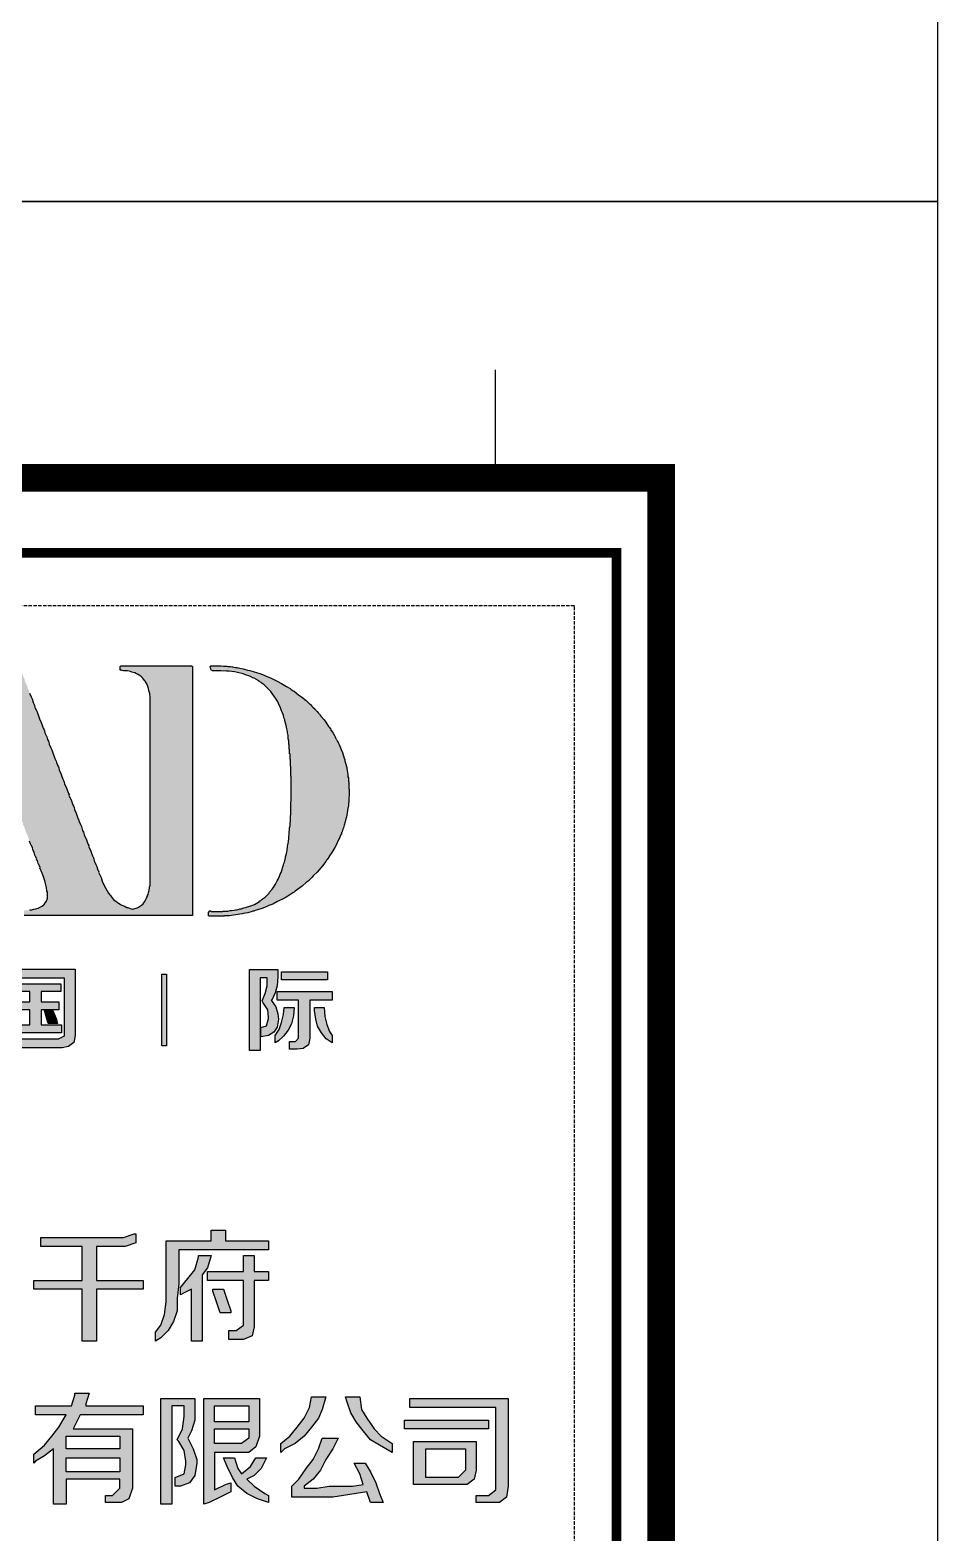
# Model space of a CAD drawing. Extents: x 815029915 to 815825525, y 579155098 to 579748855.
# Drawn here: x 815660553 to 815663833, y 579302204 to 579307638 of the extents above; entities that cross this region are included whole.
import ezdxf

# ---------------------------------------------------------------- set-up
doc = ezdxf.new("R2010")
doc.units = 0
doc.header["$LTSCALE"] = 100
doc.header["$MEASUREMENT"] = 0
doc.linetypes.add('DASH', pattern=[0.35, 0.25, -0.1])
doc.layers.add('TK', color=7, linetype='Continuous')
doc.layers.add('zm', color=1, linetype='Continuous')

# ---------------------------------------------------------------- blocks, each defined once
blk = doc.blocks.new('cciad-logohatch')
h = blk.add_hatch(color=1)
h.dxf.hatch_style = 1
h.paths.add_polyline_path([(19.481, 29.976), (19.478, 30.002), (19.496, 30.074), (19.505, 30.11), (19.523, 30.182), (19.527, 30.194), (19.529, 30.2), (19.533, 30.212), (19.589, 30.436), (19.617, 30.548), (19.673, 30.772), (19.677, 30.784), (19.679, 30.79), (19.683, 30.802), (19.743, 31.042), (19.773, 31.162), (19.833, 31.402), (19.837, 31.414), (19.839, 31.42), (19.843, 31.432), (19.899, 31.656), (19.927, 31.768), (19.983, 31.992), (19.987, 32.004), (19.989, 32.01), (19.993, 32.022), (20.049, 32.246), (20.077, 32.358), (20.133, 32.582), (20.137, 32.594), (20.143, 32.612), (20.199, 32.836), (20.227, 32.948), (20.283, 33.173), (20.287, 33.185), (20.289, 33.191), (20.293, 33.203), (20.349, 33.427), (20.377, 33.539), (20.433, 33.763), (20.437, 33.775), (20.439, 33.781), (20.443, 33.793), (20.459, 33.857), (20.467, 33.889), (20.483, 33.953), (20.486, 33.974), (20.498, 33.993), (20.842, 33.993), (21.014, 33.993), (21.358, 33.993), (21.373, 33.964), (21.383, 33.933), (21.413, 33.862), (21.427, 33.825), (21.453, 33.753), (21.478, 33.704), (21.487, 33.677), (21.498, 33.623), (21.534, 33.553), (21.549, 33.517), (21.573, 33.443), (21.598, 33.393), (21.607, 33.367), (21.618, 33.313), (21.666, 33.211), (21.688, 33.159), (21.723, 33.052), (21.748, 33.003), (21.757, 32.976), (21.768, 32.922), (21.804, 32.853), (21.82, 32.817), (21.843, 32.742), (21.868, 32.693), (21.877, 32.666), (21.888, 32.612), (21.936, 32.511), (21.958, 32.459), (21.993, 32.352), (22.018, 32.303), (22.027, 32.276), (22.038, 32.222), (22.074, 32.153), (22.09, 32.117), (22.113, 32.042), (22.138, 31.993), (22.147, 31.966), (22.158, 31.912), (22.207, 31.811), (22.228, 31.759), (22.263, 31.652), (22.288, 31.603), (22.297, 31.576), (22.308, 31.522), (22.344, 31.453), (22.36, 31.416), (22.383, 31.342), (22.408, 31.293), (22.417, 31.266), (22.428, 31.212), (22.477, 31.111), (22.498, 31.058), (22.533, 30.952), (22.558, 30.903), (22.568, 30.876), (22.578, 30.822), (22.627, 30.721), (22.648, 30.668), (22.683, 30.562), (22.702, 30.54), (22.698, 30.512), (22.747, 30.411), (22.768, 30.358), (22.803, 30.252), (22.828, 30.203), (22.838, 30.176), (22.848, 30.122), (22.897, 30.021), (22.918, 29.968), (22.953, 29.862), (22.972, 29.84), (22.968, 29.812), (23.017, 29.71), (23.038, 29.658), (23.073, 29.552), (23.098, 29.503), (23.108, 29.476), (23.118, 29.422), (23.167, 29.32), (23.188, 29.268), (23.223, 29.162), (23.242, 29.14), (23.238, 29.112), (23.287, 29.01), (23.308, 28.958), (23.343, 28.852), (23.368, 28.802), (23.378, 28.775), (23.388, 28.721), (23.437, 28.62), (23.458, 28.568), (23.493, 28.461), (23.512, 28.44), (23.509, 28.411), (23.557, 28.315), (23.577, 28.265), (23.609, 28.161), (23.675, 28.029), (23.709, 27.963), (23.779, 27.831), (23.82, 27.791), (23.839, 27.767), (23.869, 27.716), (23.922, 27.657), (23.953, 27.631), (24.019, 27.586), (24.054, 27.562), (24.072, 27.55), (24.109, 27.526), (24.149, 27.506), (24.169, 27.496), (24.209, 27.476), (24.225, 27.474), (24.239, 27.466), (24.283, 27.445), (24.306, 27.436), (24.354, 27.421), (24.398, 27.402), (24.425, 27.397), (24.474, 27.401), (24.562, 27.43), (24.606, 27.45), (24.684, 27.501), (24.729, 27.544), (24.75, 27.569), (24.784, 27.621), (24.804, 27.661), (24.814, 27.681), (24.834, 27.721), (24.846, 27.753), (24.852, 27.769), (24.864, 27.801), (24.876, 27.849), (24.882, 27.873), (24.894, 27.921), (24.9, 27.974), (24.905, 28), (24.919, 28.051), (24.919, 30.124), (24.919, 31.16), (24.919, 33.233), (24.915, 33.265), (24.909, 33.303), (24.891, 33.358), (24.884, 33.386), (24.874, 33.443), (24.846, 33.525), (24.829, 33.565), (24.789, 33.643), (24.765, 33.661), (24.749, 33.688), (24.704, 33.742), (24.677, 33.767), (24.619, 33.808), (24.571, 33.832), (24.547, 33.844), (24.499, 33.868), (24.419, 33.89), (24.379, 33.901), (24.299, 33.923), (24.255, 33.923), (24.233, 33.923), (24.189, 33.923), (24.153, 33.933), (24.135, 33.937), (24.099, 33.943), (24.099, 33.981), (24.099, 34), (24.099, 34.038), (24.109, 34.048), (24.114, 34.053), (24.124, 34.063), (24.896, 34.063), (25.282, 34.063), (26.054, 34.063), (26.064, 34.053), (26.069, 34.048), (26.079, 34.038), (26.079, 31.315), (26.079, 29.954), (26.079, 27.221), (24.229, 27.221), (23.308, 27.221), (21.468, 27.221), (21.468, 27.273), (21.468, 27.299), (21.468, 27.351), (21.476, 27.347), (21.487, 27.352), (21.488, 27.361), (21.528, 27.361), (21.548, 27.361), (21.588, 27.361), (21.621, 27.383), (21.658, 27.371), (21.708, 27.39), (21.735, 27.398), (21.788, 27.406), (21.86, 27.426), (21.895, 27.441), (21.958, 27.481), (22.001, 27.506), (22.021, 27.525), (22.048, 27.566), (22.083, 27.612), (22.096, 27.64), (22.108, 27.696), (22.108, 27.762), (22.108, 27.795), (22.108, 27.861), (22.091, 27.889), (22.093, 27.921), (22.085, 27.961), (22.081, 27.981), (22.073, 28.021), (22.045, 28.138), (22.029, 28.196), (21.993, 28.311), (21.963, 28.383), (21.949, 28.419), (21.923, 28.491), (21.904, 28.513), (21.908, 28.541), (21.872, 28.611), (21.857, 28.647), (21.833, 28.721), (21.814, 28.743), (21.818, 28.771), (21.782, 28.841), (21.767, 28.877), (21.743, 28.952), (21.718, 29.001), (21.709, 29.028), (21.698, 29.082), (21.662, 29.151), (21.647, 29.187), (21.623, 29.262), (21.598, 29.311), (21.589, 29.338), (21.578, 29.392), (21.53, 29.493), (21.509, 29.545), (21.473, 29.652), (21.448, 29.701), (21.439, 29.728), (21.428, 29.782), (21.365, 29.921), (21.337, 29.992), (21.288, 30.137), (21.274, 30.184), (21.259, 30.208), (21.223, 30.242), (21.168, 30.286), (21.135, 30.305), (21.068, 30.327), (21.033, 30.343), (21.015, 30.349), (20.978, 30.357), (20.842, 30.384), (20.774, 30.397), (20.638, 30.422), (20.594, 30.422), (20.572, 30.422), (20.528, 30.422), (20.464, 30.432), (20.432, 30.432), (20.368, 30.432), (20.108, 30.442), (19.978, 30.442), (19.718, 30.442), (19.717, 30.433), (19.705, 30.427), (19.698, 30.432), (19.688, 30.408), (19.683, 30.396), (19.673, 30.372), (19.653, 30.312), (19.643, 30.282), (19.623, 30.222), (19.617, 30.21), (19.613, 30.202), (19.597, 30.154), (19.589, 30.13), (19.573, 30.082), (19.554, 30.039), (19.546, 30.017), (19.53, 29.963), (19.511, 29.957)])
h.paths.add_polyline_path([(20.006, 30.642), (19.93, 30.642), (19.778, 30.642), (19.775, 30.674), (19.793, 30.702), (19.813, 30.762), (19.823, 30.792), (19.843, 30.852), (19.847, 30.86), (19.853, 30.872), (19.869, 30.92), (19.877, 30.944), (19.893, 30.992), (19.897, 31), (19.903, 31.012), (19.923, 31.072), (19.933, 31.102), (19.953, 31.162), (19.959, 31.174), (19.963, 31.182), (19.983, 31.242), (19.993, 31.272), (20.013, 31.332), (20.017, 31.34), (20.023, 31.352), (20.039, 31.4), (20.047, 31.424), (20.063, 31.472), (20.067, 31.48), (20.073, 31.492), (20.093, 31.552), (20.103, 31.582), (20.123, 31.642), (20.129, 31.654), (20.133, 31.662), (20.149, 31.71), (20.157, 31.734), (20.173, 31.782), (20.179, 31.794), (20.183, 31.802), (20.203, 31.862), (20.213, 31.892), (20.233, 31.952), (20.237, 31.96), (20.243, 31.972), (20.259, 32.02), (20.267, 32.044), (20.283, 32.092), (20.287, 32.1), (20.293, 32.112), (20.313, 32.172), (20.323, 32.202), (20.343, 32.262), (20.349, 32.274), (20.353, 32.282), (20.367, 32.333), (20.376, 32.359), (20.398, 32.407), (20.422, 32.407), (20.423, 32.382), (20.448, 32.333), (20.457, 32.306), (20.468, 32.252), (20.516, 32.151), (20.537, 32.099), (20.573, 31.992), (20.592, 31.971), (20.588, 31.942), (20.636, 31.841), (20.657, 31.789), (20.693, 31.682), (20.718, 31.633), (20.727, 31.606), (20.738, 31.552), (20.786, 31.451), (20.807, 31.398), (20.843, 31.292), (20.868, 31.243), (20.877, 31.216), (20.888, 31.162), (20.936, 31.061), (20.957, 31.008), (20.993, 30.902), (21.033, 30.808), (21.051, 30.76), (21.083, 30.662), (21.001, 30.662), (20.96, 30.662), (20.878, 30.662), (20.878, 30.658), (20.878, 30.656), (20.878, 30.652), (20.59, 30.652), (20.446, 30.652), (20.158, 30.652), (20.158, 30.648), (20.158, 30.646), (20.158, 30.642)], flags=16)
h = blk.add_hatch(color=1)
h.dxf.hatch_style = 1
h.paths.add_polyline_path([(30.325, 30.106), (30.332, 30.149), (30.35, 30.232), (30.35, 30.272), (30.35, 30.292), (30.36, 30.332), (30.36, 30.408), (30.36, 30.446), (30.37, 30.522), (30.37, 30.586), (30.37, 30.618), (30.37, 30.682), (30.36, 30.682), (30.36, 30.762), (30.36, 30.802), (30.36, 30.882), (30.35, 30.882), (30.35, 30.926), (30.35, 30.948), (30.35, 30.992), (30.336, 31.021), (30.333, 31.04), (30.335, 31.072), (30.323, 31.144), (30.317, 31.18), (30.305, 31.252), (30.302, 31.277), (30.295, 31.302), (30.279, 31.366), (30.271, 31.398), (30.255, 31.462), (30.243, 31.497), (30.235, 31.532), (30.215, 31.592), (30.205, 31.622), (30.185, 31.682), (30.149, 31.77), (30.131, 31.814), (30.095, 31.902), (30.067, 31.958), (30.053, 31.986), (30.025, 32.042), (30.015, 32.052), (29.995, 32.092), (29.985, 32.112), (29.965, 32.152), (29.927, 32.219), (29.906, 32.251), (29.86, 32.312), (29.864, 32.333), (29.845, 32.342), (29.829, 32.375), (29.805, 32.402), (29.73, 32.52), (29.687, 32.577), (29.595, 32.682), (29.567, 32.718), (29.553, 32.736), (29.525, 32.772), (29.489, 32.808), (29.471, 32.826), (29.435, 32.862), (29.425, 32.882), (29.375, 32.932), (29.35, 32.957), (29.3, 33.007), (29.28, 33.017), (29.244, 33.053), (29.226, 33.071), (29.19, 33.107), (29.06, 33.21), (28.995, 33.261), (28.865, 33.363), (28.833, 33.373), (28.81, 33.398), (28.777, 33.414), (28.75, 33.438), (28.658, 33.494), (28.612, 33.522), (28.52, 33.578), (28.4, 33.638), (28.34, 33.668), (28.22, 33.728), (28.1, 33.776), (28.04, 33.8), (27.92, 33.848), (27.859, 33.868), (27.829, 33.878), (27.769, 33.898), (27.65, 33.93), (27.59, 33.946), (27.469, 33.978), (27.409, 33.99), (27.379, 33.996), (27.319, 34.008), (27.29, 34.014), (27.259, 34.018), (27.203, 34.026), (27.175, 34.03), (27.119, 34.038), (27.105, 34.04), (27.084, 34.043), (27.058, 34.043), (27.045, 34.043), (27.019, 34.053), (26.959, 34.053), (26.929, 34.053), (26.869, 34.063), (26.753, 34.063), (26.695, 34.063), (26.579, 34.063), (26.565, 34.039), (26.574, 34.013), (26.581, 33.971), (26.599, 33.933), (26.607, 33.937), (26.618, 33.932), (26.619, 33.923), (26.775, 33.923), (26.853, 33.923), (27.009, 33.913), (27.035, 33.913), (27.048, 33.913), (27.074, 33.913), (27.234, 33.894), (27.314, 33.879), (27.469, 33.838), (27.529, 33.818), (27.559, 33.808), (27.619, 33.788), (27.644, 33.775), (27.669, 33.768), (27.733, 33.736), (27.765, 33.72), (27.829, 33.688), (27.853, 33.674), (27.869, 33.653), (27.89, 33.656), (27.9, 33.638), (27.957, 33.6), (27.985, 33.58), (28.04, 33.538), (28.114, 33.464), (28.151, 33.427), (28.225, 33.353), (28.257, 33.301), (28.277, 33.276), (28.32, 33.233), (28.316, 33.212), (28.335, 33.203), (28.405, 33.091), (28.436, 33.033), (28.49, 32.912), (28.51, 32.856), (28.521, 32.828), (28.545, 32.772), (28.561, 32.724), (28.569, 32.7), (28.585, 32.652), (28.593, 32.617), (28.605, 32.582), (28.621, 32.518), (28.629, 32.486), (28.645, 32.422), (28.654, 32.377), (28.665, 32.332), (28.677, 32.26), (28.683, 32.224), (28.695, 32.152), (28.698, 32.092), (28.703, 32.061), (28.72, 32.002), (28.72, 31.962), (28.72, 31.942), (28.72, 31.902), (28.73, 31.902), (28.73, 31.854), (28.73, 31.83), (28.73, 31.782), (28.74, 31.782), (28.74, 31.73), (28.74, 31.704), (28.74, 31.652), (28.75, 31.652), (28.75, 31.592), (28.75, 31.562), (28.75, 31.502), (28.76, 31.502), (28.76, 31.426), (28.76, 31.388), (28.76, 31.312), (28.77, 31.312), (28.77, 31.204), (28.77, 31.15), (28.77, 31.042), (28.78, 31.042), (28.78, 30.69), (28.78, 30.514), (28.77, 30.162), (28.77, 30.062), (28.77, 30.012), (28.76, 29.912), (28.76, 29.848), (28.76, 29.816), (28.75, 29.752), (28.75, 29.7), (28.75, 29.674), (28.74, 29.622), (28.74, 29.578), (28.74, 29.556), (28.73, 29.512), (28.73, 29.488), (28.73, 29.476), (28.73, 29.452), (28.72, 29.372), (28.715, 29.332), (28.705, 29.252), (28.697, 29.196), (28.693, 29.168), (28.685, 29.112), (28.669, 29.007), (28.659, 28.955), (28.635, 28.852), (28.626, 28.827), (28.625, 28.802), (28.613, 28.753), (28.607, 28.729), (28.595, 28.681), (28.583, 28.647), (28.575, 28.611), (28.547, 28.527), (28.533, 28.485), (28.505, 28.401), (28.482, 28.352), (28.465, 28.301), (28.421, 28.213), (28.399, 28.169), (28.355, 28.081), (28.297, 27.986), (28.263, 27.94), (28.19, 27.856), (28.18, 27.845), (28.175, 27.831), (28.133, 27.789), (28.112, 27.768), (28.07, 27.726), (28.014, 27.689), (27.988, 27.668), (27.94, 27.621), (27.919, 27.625), (27.91, 27.606), (27.821, 27.551), (27.775, 27.527), (27.679, 27.486), (27.619, 27.466), (27.589, 27.456), (27.529, 27.436), (27.484, 27.429), (27.461, 27.422), (27.419, 27.401), (27.373, 27.4), (27.329, 27.386), (27.281, 27.378), (27.257, 27.374), (27.209, 27.366), (27.145, 27.362), (27.112, 27.357), (27.049, 27.341), (26.993, 27.341), (26.965, 27.341), (26.909, 27.341), (26.909, 27.331), (26.781, 27.331), (26.717, 27.331), (26.589, 27.331), (26.576, 27.346), (26.555, 27.349), (26.539, 27.336), (26.532, 27.321), (26.519, 27.311), (26.514, 27.266), (26.514, 27.221), (26.534, 27.201), (26.704, 27.201), (26.789, 27.201), (26.959, 27.201), (26.959, 27.211), (27.011, 27.211), (27.037, 27.211), (27.089, 27.211), (27.205, 27.23), (27.263, 27.239), (27.379, 27.256), (27.439, 27.268), (27.469, 27.274), (27.529, 27.286), (27.594, 27.298), (27.627, 27.306), (27.689, 27.326), (27.733, 27.338), (27.755, 27.344), (27.799, 27.356), (27.883, 27.384), (27.926, 27.398), (28.01, 27.426), (28.118, 27.47), (28.172, 27.492), (28.28, 27.536), (28.392, 27.592), (28.448, 27.62), (28.56, 27.676), (28.645, 27.726), (28.687, 27.752), (28.77, 27.806), (28.802, 27.823), (28.83, 27.846), (28.862, 27.863), (28.89, 27.886), (29.023, 27.975), (29.086, 28.024), (29.205, 28.131), (29.223, 28.154), (29.25, 28.166), (29.348, 28.264), (29.397, 28.313), (29.495, 28.411), (29.589, 28.526), (29.636, 28.583), (29.73, 28.696), (29.751, 28.738), (29.764, 28.757), (29.795, 28.792), (29.811, 28.824), (29.835, 28.852), (29.891, 28.944), (29.919, 28.99), (29.975, 29.082), (30.027, 29.186), (30.053, 29.238), (30.105, 29.342), (30.12, 29.392), (30.131, 29.418), (30.16, 29.462), (30.16, 29.489), (30.175, 29.512), (30.199, 29.584), (30.211, 29.62), (30.235, 29.692), (30.26, 29.784), (30.272, 29.83), (30.295, 29.922), (30.303, 29.962), (30.307, 29.982), (30.315, 30.022)])
h = blk.add_hatch(color=0)
h.dxf.hatch_style = 1
h.paths.add_polyline_path([(22.868, 25.749), (20.753, 25.749), (20.753, 23.597), (22.509, 23.597), (22.688, 23.633), (22.833, 23.741), (22.868, 23.938)])
h.paths.add_polyline_path([(21.058, 25.516), (22.563, 25.516), (22.563, 23.956), (22.563, 23.92), (22.402, 23.83), (21.058, 23.83)], flags=16)
h.paths.add_polyline_path([(21.183, 24.853), (21.632, 24.853), (21.632, 25.139), (21.147, 25.139), (21.147, 25.354), (22.473, 25.354), (22.473, 25.139), (21.936, 25.139), (21.936, 24.853), (22.42, 24.853), (22.42, 24.637), (21.936, 24.637), (21.936, 24.225), (22.491, 24.225), (22.491, 24.009), (21.111, 24.009), (21.111, 24.225), (21.632, 24.225), (21.632, 24.637), (21.183, 24.637)], flags=0)
h.paths.add_polyline_path([(22.026, 24.619), (22.259, 24.619), (22.348, 24.404), (22.384, 24.261), (22.133, 24.261), (22.079, 24.458)], flags=0)
h = blk.add_hatch(color=0)
h.dxf.hatch_style = 1
h.paths.add_polyline_path([(25.372, 25.616), (25.241, 25.616), (25.241, 23.65), (25.372, 23.65)])
h = blk.add_hatch(color=0)
h.dxf.hatch_style = 1
h.paths.add_polyline_path([(27.929, 25.513), (28.126, 25.513), (28.126, 25.297), (28.073, 25.082), (27.983, 24.885), (28.019, 24.831), (28.144, 24.633), (28.162, 24.436), (28.162, 24.4), (28.108, 24.203), (27.947, 24.149), (27.947, 23.898), (28.162, 23.934), (28.305, 24.023), (28.395, 24.167), (28.431, 24.383), (28.413, 24.526), (28.359, 24.723), (28.234, 24.903), (28.252, 24.903), (28.341, 25.1), (28.395, 25.297), (28.413, 25.548), (28.413, 25.746), (27.642, 25.746), (27.642, 23.521), (27.929, 23.521)])
h = blk.add_hatch(color=0)
h.dxf.hatch_style = 1
h.paths.add_polyline_path([(29.775, 25.674), (28.52, 25.674), (28.52, 25.459), (29.775, 25.459)])
h = blk.add_hatch(color=0)
h.dxf.hatch_style = 1
h.paths.add_polyline_path([(21.936, 24.637), (22.42, 24.637), (22.42, 24.853), (21.936, 24.853), (21.936, 25.139), (22.473, 25.139), (22.473, 25.354), (21.147, 25.354), (21.147, 25.139), (21.632, 25.139), (21.632, 24.853), (21.183, 24.853), (21.183, 24.637), (21.632, 24.637), (21.632, 24.225), (21.111, 24.225), (21.111, 24.009), (22.491, 24.009), (22.491, 24.225), (21.936, 24.225)])
h = blk.add_hatch(color=0)
h.dxf.hatch_style = 1
h.paths.add_polyline_path([(29.291, 24.903), (29.9, 24.903), (29.9, 25.136), (28.395, 25.136), (28.395, 24.903), (28.986, 24.903), (28.986, 23.862), (28.896, 23.773), (28.735, 23.773), (28.735, 23.558), (28.95, 23.558), (29.111, 23.576), (29.256, 23.683), (29.291, 23.862)])
h = blk.add_hatch(color=0)
h.dxf.hatch_style = 1
h.paths.add_polyline_path([(28.843, 24.472), (28.861, 24.705), (28.592, 24.705), (28.574, 24.508), (28.52, 24.293), (28.449, 24.095), (28.341, 23.934), (28.341, 23.737), (28.431, 23.791), (28.574, 23.916), (28.699, 24.077), (28.789, 24.257)])
h = blk.add_hatch(color=0)
h.dxf.hatch_style = 1
h.paths.add_polyline_path([(29.703, 24.454), (29.685, 24.705), (29.417, 24.705), (29.417, 24.615), (29.453, 24.383), (29.506, 24.186), (29.614, 24.006), (29.739, 23.844), (29.9, 23.737), (29.9, 23.934), (29.829, 24.041), (29.757, 24.239)])
h = blk.add_hatch(color=0)
h.dxf.hatch_style = 1
h.paths.add_polyline_path([(22.259, 24.619), (22.026, 24.619), (22.079, 24.458), (22.133, 24.261), (22.384, 24.261), (22.348, 24.404)])
h = blk.add_hatch(color=0)
h.dxf.hatch_style = 1
h.paths.add_polyline_path([(25.707, 17.129), (25.707, 18.059), (28.159, 18.059), (28.159, 18.307), (26.98, 18.307), (26.98, 18.601), (26.589, 18.601), (26.589, 18.307), (25.364, 18.307), (25.364, 17.031), (25.364, 16.639), (25.315, 16.294), (25.217, 16), (25.07, 15.804), (25.07, 15.559), (25.217, 15.657), (25.413, 15.853), (25.56, 16.098), (25.658, 16.391), (25.658, 16.737)])
h = blk.add_hatch(color=0)
h.dxf.hatch_style = 1
h.paths.add_polyline_path([(23.451, 16.982), (24.727, 16.982), (24.727, 17.227), (23.451, 17.227), (23.451, 18.157), (23.549, 18.157), (23.894, 18.157), (24.237, 18.157), (24.531, 18.258), (24.531, 18.503), (24.482, 18.503), (24.188, 18.405), (23.845, 18.405), (23.5, 18.405), (21.932, 18.405), (21.932, 18.157), (23.059, 18.157), (23.059, 17.227), (21.736, 17.227), (21.736, 16.982), (23.059, 16.982), (23.059, 15.559), (23.451, 15.559)])
h = blk.add_hatch(color=0)
h.dxf.hatch_style = 1
h.paths.add_polyline_path([(26.344, 17.374), (26.491, 17.57), (26.589, 17.912), (26.246, 17.912), (26.246, 17.864), (26.148, 17.521), (25.952, 17.276), (25.756, 17.031), (25.756, 16.835), (25.854, 16.884), (26.05, 16.982), (26.05, 15.559), (26.344, 15.559)])
h = blk.add_hatch(color=0)
h.dxf.hatch_style = 1
h.paths.add_polyline_path([(28.159, 17.472), (27.767, 17.472), (27.767, 17.912), (27.473, 17.912), (27.473, 17.472), (26.491, 17.472), (26.491, 17.227), (27.473, 17.227), (27.473, 16), (27.274, 15.853), (27.078, 15.853), (27.078, 15.608), (27.421, 15.608), (27.473, 15.608), (27.718, 15.706), (27.767, 15.951), (27.767, 17.227), (28.159, 17.227)])
h = blk.add_hatch(color=0)
h.dxf.hatch_style = 1
h.paths.add_polyline_path([(26.931, 16.982), (26.638, 16.982), (26.638, 16.933), (26.735, 16.639), (26.833, 16.342), (27.127, 16.342), (27.127, 16.391), (27.029, 16.688)])
h = blk.add_hatch(color=0)
h.dxf.hatch_style = 1
h.paths.add_polyline_path([(24.433, 13.156), (22.814, 13.156), (22.863, 13.254), (23.01, 13.548), (24.727, 13.548), (24.727, 13.793), (23.157, 13.793), (23.157, 13.842), (23.255, 14.136), (22.863, 14.136), (22.863, 14.087), (22.765, 13.793), (21.785, 13.793), (21.785, 13.548), (22.618, 13.548), (22.569, 13.45), (22.422, 13.205), (22.226, 12.958), (22.03, 12.713), (21.736, 12.468), (21.736, 12.223), (21.785, 12.272), (22.03, 12.419), (22.275, 12.615), (22.275, 11.094), (22.618, 11.094), (22.618, 11.782), (24.09, 11.782), (24.09, 11.537), (23.894, 11.339), (23.696, 11.339), (23.696, 11.143), (23.992, 11.143), (24.139, 11.143), (24.335, 11.241), (24.433, 11.537)])
h.paths.add_polyline_path([(22.618, 12.958), (24.09, 12.958), (24.09, 12.615), (22.618, 12.615)], flags=16)
h.paths.add_polyline_path([(22.618, 12.37), (24.09, 12.37), (24.09, 11.978), (22.618, 11.978)], flags=16)
h = blk.add_hatch(color=0)
h.dxf.hatch_style = 1
h.paths.add_polyline_path([(29.53, 13.45), (29.628, 13.695), (29.726, 14.038), (29.334, 14.038), (29.285, 13.744), (29.138, 13.45), (28.942, 13.205), (28.746, 12.958), (28.501, 12.762), (28.501, 12.517), (28.599, 12.615), (28.893, 12.762), (29.138, 12.958), (29.334, 13.205)])
h = blk.add_hatch(color=0)
h.dxf.hatch_style = 1
h.paths.add_polyline_path([(30.853, 13.45), (30.706, 13.695), (30.657, 14.038), (30.265, 14.038), (30.314, 13.891), (30.412, 13.597), (30.559, 13.352), (30.755, 13.107), (30.951, 12.86), (31.198, 12.713), (31.541, 12.517), (31.541, 12.762), (31.247, 12.958), (31.049, 13.156)])
h = blk.add_hatch(color=0)
h.dxf.hatch_style = 1
h.paths.add_polyline_path([(25.511, 13.793), (25.854, 13.793), (25.854, 13.499), (25.805, 13.156), (25.658, 12.86), (25.707, 12.811), (25.854, 12.566), (25.903, 12.272), (25.903, 12.174), (25.854, 11.929), (25.609, 11.831), (25.609, 11.586), (25.756, 11.586), (26.001, 11.684), (26.148, 11.88), (26.197, 12.223), (26.197, 12.321), (26.099, 12.615), (25.952, 12.909), (26.05, 13.107), (26.148, 13.401), (26.148, 13.793), (26.148, 13.989), (25.217, 13.989), (25.217, 11.094), (25.511, 11.094)])
h = blk.add_hatch(color=0)
h.dxf.hatch_style = 1
h.paths.add_polyline_path([(27.914, 12.958), (27.914, 13.989), (26.393, 13.989), (26.393, 11.094), (26.54, 11.143), (26.833, 11.29), (27.127, 11.439), (27.127, 11.684), (26.98, 11.635), (26.687, 11.488), (26.687, 12.517), (27.522, 12.517), (27.62, 12.517), (27.816, 12.664)])
h.paths.add_polyline_path([(26.687, 12.762), (26.687, 13.156), (27.62, 13.156), (27.62, 12.958), (27.62, 12.909), (27.421, 12.762)], flags=16)
h.paths.add_polyline_path([(26.687, 13.352), (26.687, 13.793), (27.62, 13.793), (27.62, 13.352)], flags=16)
h = blk.add_hatch(color=0)
h.dxf.hatch_style = 1
h.paths.add_polyline_path([(34.725, 13.989), (32.031, 13.989), (32.031, 13.744), (34.383, 13.744), (34.383, 11.586), (34.383, 11.488), (34.187, 11.339), (33.844, 11.339), (33.844, 11.143), (34.285, 11.143), (34.481, 11.143), (34.676, 11.29), (34.725, 11.586)])
h = blk.add_hatch(color=0)
h.dxf.hatch_style = 1
h.paths.add_polyline_path([(34.187, 13.401), (31.884, 13.401), (31.884, 13.156), (34.187, 13.156)])
h = blk.add_hatch(color=0)
h.dxf.hatch_style = 1
h.paths.add_polyline_path([(29.726, 12.321), (29.922, 12.615), (30.069, 12.909), (29.628, 12.909), (29.53, 12.615), (29.383, 12.321), (29.187, 12.076), (28.991, 11.782), (28.795, 11.586), (28.795, 11.29), (29.04, 11.29), (29.236, 11.29), (29.579, 11.29), (29.922, 11.29), (30.216, 11.339), (30.559, 11.39), (30.853, 11.439), (30.951, 11.143), (31.296, 11.143), (31.198, 11.39), (31.098, 11.684), (30.951, 11.978), (30.804, 12.223), (30.51, 12.223), (30.657, 11.929), (30.755, 11.635), (30.461, 11.586), (30.167, 11.586), (29.824, 11.586), (29.481, 11.537), (29.138, 11.537), (29.138, 11.586), (29.383, 11.782), (29.579, 12.027)])
h = blk.add_hatch(color=0)
h.dxf.hatch_style = 1
h.paths.add_polyline_path([(33.844, 12.811), (32.129, 12.811), (32.129, 11.635), (33.452, 11.635), (33.599, 11.635), (33.795, 11.782), (33.844, 12.027)])
h.paths.add_polyline_path([(32.472, 12.615), (33.55, 12.615), (33.55, 12.027), (33.354, 11.831), (32.472, 11.831)], flags=16)
h = blk.add_hatch(color=0)
h.dxf.hatch_style = 1
h.paths.add_polyline_path([(27.767, 11.88), (27.963, 12.076), (28.11, 12.37), (27.816, 12.37), (27.669, 12.125), (27.421, 11.929), (27.323, 12.076), (27.225, 12.37), (26.931, 12.37), (27.029, 12.125), (27.176, 11.831), (27.323, 11.586), (27.571, 11.39), (27.865, 11.241), (28.159, 11.143), (28.159, 11.339), (28.061, 11.39), (27.767, 11.586), (27.571, 11.782)])
blk = doc.blocks.new('WMF3')
for points in [[(20.172, -6.868), (20.172, -6.745), (20.246, -6.647), (20.295, -6.5), (20.319, -6.328), (20.319, -6.132), (20.319, -5.494), (20.931, -5.494), (20.931, -5.347), (21.127, -5.347), (21.127, -5.494), (21.716, -5.494), (21.716, -5.617), (20.49, -5.617), (20.49, -6.083), (20.466, -6.279), (20.466, -6.451), (20.417, -6.598), (20.344, -6.721), (20.246, -6.819)], [(19.167, -6.868), (19.167, -6.156), (18.505, -6.156), (18.505, -6.034), (19.167, -6.034), (19.167, -5.568), (18.603, -5.568), (18.603, -5.445), (19.387, -5.445), (19.56, -5.445), (19.731, -5.445), (19.878, -5.396), (19.903, -5.396), (19.903, -5.518), (19.756, -5.568), (19.584, -5.568), (19.412, -5.568), (19.363, -5.568), (19.363, -6.034), (20.001, -6.034), (20.001, -6.156), (19.363, -6.156), (19.363, -6.868)], [(20.662, -6.868), (20.662, -6.156), (20.564, -6.205), (20.515, -6.23), (20.515, -6.132), (20.613, -6.009), (20.711, -5.887), (20.76, -5.715), (20.76, -5.691), (20.931, -5.691), (20.882, -5.862), (20.809, -5.96), (20.809, -6.868)], [(21.176, -6.843), (21.176, -6.721), (21.274, -6.721), (21.373, -6.647), (21.373, -6.034), (20.882, -6.034), (20.882, -5.911), (21.373, -5.911), (21.373, -5.691), (21.52, -5.691), (21.52, -5.911), (21.716, -5.911), (21.716, -6.034), (21.52, -6.034), (21.52, -6.672), (21.496, -6.794), (21.373, -6.843), (21.348, -6.843)], [(21.054, -6.476), (21.005, -6.328), (20.956, -6.181), (20.956, -6.156), (21.103, -6.156), (21.152, -6.303), (21.201, -6.451), (21.201, -6.476)], [(18.775, -9.1), (18.775, -8.34), (18.652, -8.438), (18.53, -8.511), (18.505, -8.536), (18.505, -8.413), (18.652, -8.291), (18.75, -8.168), (18.848, -8.045), (18.922, -7.922), (18.946, -7.873), (18.53, -7.873), (18.53, -7.751), (19.02, -7.751), (19.069, -7.604), (19.069, -7.579), (19.265, -7.579), (19.216, -7.726), (19.216, -7.751), (20.001, -7.751), (20.001, -7.873), (19.142, -7.873), (19.069, -8.02), (19.044, -8.069), (19.854, -8.069), (19.854, -8.879), (19.805, -9.027), (19.707, -9.076), (19.633, -9.076), (19.485, -9.076), (19.485, -8.978), (19.584, -8.978), (19.682, -8.879), (19.682, -8.756), (18.946, -8.756), (18.946, -9.1)], [(20.246, -9.1), (20.246, -7.653), (20.711, -7.653), (20.711, -7.751), (20.711, -7.947), (20.662, -8.094), (20.613, -8.193), (20.686, -8.34), (20.735, -8.487), (20.735, -8.536), (20.711, -8.707), (20.637, -8.805), (20.515, -8.854), (20.441, -8.854), (20.441, -8.732), (20.564, -8.683), (20.588, -8.56), (20.588, -8.511), (20.564, -8.364), (20.49, -8.242), (20.466, -8.217), (20.539, -8.069), (20.564, -7.898), (20.564, -7.751), (20.393, -7.751), (20.393, -9.1)], [(20.833, -9.1), (20.833, -7.653), (21.594, -7.653), (21.594, -8.168), (21.545, -8.315), (21.447, -8.389), (21.398, -8.389), (20.98, -8.389), (20.98, -8.903), (21.127, -8.83), (21.201, -8.805), (21.201, -8.928), (21.054, -9.002), (20.907, -9.076)], [(20.98, -7.971), (20.98, -7.751), (21.447, -7.751), (21.447, -7.971)], [(21.888, -8.389), (21.888, -8.266), (22.01, -8.168), (22.108, -8.045), (22.206, -7.922), (22.28, -7.775), (22.304, -7.628), (22.5, -7.628), (22.451, -7.8), (22.402, -7.922), (22.304, -8.045), (22.206, -8.168), (22.084, -8.266), (21.937, -8.34)], [(23.113, -8.217), (23.015, -8.094), (22.917, -7.971), (22.843, -7.849), (22.794, -7.702), (22.77, -7.628), (22.966, -7.628), (22.99, -7.8), (23.064, -7.922), (23.162, -8.069), (23.261, -8.168), (23.408, -8.266), (23.408, -8.389), (23.236, -8.291)], [(24.559, -9.076), (24.559, -8.978), (24.73, -8.978), (24.828, -8.903), (24.828, -8.854), (24.828, -7.775), (23.653, -7.775), (23.653, -7.653), (25, -7.653), (25, -8.854), (24.975, -9.002), (24.877, -9.076), (24.779, -9.076)], [(23.579, -8.069), (23.579, -7.947), (24.73, -7.947), (24.73, -8.069)], [(18.946, -8.34), (18.946, -8.168), (19.682, -8.168), (19.682, -8.34)], [(20.98, -8.266), (20.98, -8.069), (21.447, -8.069), (21.447, -8.168), (21.447, -8.193), (21.348, -8.266)], [(22.035, -9.002), (22.035, -8.854), (22.133, -8.756), (22.231, -8.609), (22.329, -8.487), (22.402, -8.34), (22.451, -8.193), (22.672, -8.193), (22.598, -8.34), (22.5, -8.487), (22.427, -8.634), (22.329, -8.756), (22.206, -8.854), (22.206, -8.879), (22.378, -8.879), (22.549, -8.854), (22.721, -8.854), (22.868, -8.854), (23.015, -8.83), (22.966, -8.683), (22.892, -8.536), (23.039, -8.536), (23.113, -8.658), (23.186, -8.805), (23.236, -8.952), (23.285, -9.076), (23.113, -9.076), (23.064, -8.928), (22.917, -8.952), (22.745, -8.978), (22.598, -9.002), (22.427, -9.002), (22.255, -9.002), (22.157, -9.002)], [(23.702, -8.83), (23.702, -8.242), (24.559, -8.242), (24.559, -8.634), (24.534, -8.756), (24.436, -8.83), (24.363, -8.83)], [(23.873, -8.732), (23.873, -8.34), (24.412, -8.34), (24.412, -8.634), (24.314, -8.732)], [(18.946, -8.658), (18.946, -8.462), (19.682, -8.462), (19.682, -8.658)], [(21.299, -8.854), (21.225, -8.732), (21.152, -8.585), (21.103, -8.462), (21.25, -8.462), (21.299, -8.609), (21.348, -8.683), (21.471, -8.585), (21.545, -8.462), (21.692, -8.462), (21.618, -8.609), (21.52, -8.707), (21.422, -8.756), (21.52, -8.854), (21.667, -8.952), (21.716, -8.978), (21.716, -9.076), (21.569, -9.027), (21.422, -8.952)]]:
    blk.add_lwpolyline(points, close=True)
blk = doc.blocks.new('cciad-logoline')
for points in [[(21.618, 33.313), (21.666, 33.211), (21.688, 33.159), (21.723, 33.052), (21.748, 33.003), (21.757, 32.976), (21.768, 32.922), (21.804, 32.853), (21.82, 32.817), (21.843, 32.742), (21.868, 32.693), (21.877, 32.666), (21.888, 32.612), (21.936, 32.511), (21.958, 32.459), (21.993, 32.352), (22.018, 32.303), (22.027, 32.276), (22.038, 32.222), (22.074, 32.153), (22.09, 32.117), (22.113, 32.042), (22.138, 31.993), (22.147, 31.966), (22.158, 31.912), (22.207, 31.811), (22.228, 31.759), (22.263, 31.652), (22.288, 31.603), (22.297, 31.576), (22.308, 31.522), (22.344, 31.453), (22.36, 31.416), (22.383, 31.342), (22.408, 31.293), (22.417, 31.266), (22.428, 31.212), (22.477, 31.111), (22.498, 31.058), (22.533, 30.952), (22.558, 30.903), (22.568, 30.876), (22.578, 30.822), (22.627, 30.721), (22.648, 30.668), (22.683, 30.562), (22.702, 30.54), (22.698, 30.512), (22.747, 30.411), (22.768, 30.358), (22.803, 30.252), (22.828, 30.203), (22.838, 30.176), (22.848, 30.122), (22.897, 30.021), (22.918, 29.968), (22.953, 29.862), (22.972, 29.84), (22.968, 29.812), (23.017, 29.71), (23.038, 29.658), (23.073, 29.552), (23.098, 29.503), (23.108, 29.476), (23.118, 29.422), (23.167, 29.32), (23.188, 29.268), (23.223, 29.162), (23.242, 29.14), (23.238, 29.112), (23.287, 29.01), (23.308, 28.958), (23.343, 28.852), (23.368, 28.802), (23.378, 28.775), (23.388, 28.721), (23.437, 28.62), (23.458, 28.568), (23.493, 28.461), (23.512, 28.44), (23.509, 28.411), (23.557, 28.315), (23.577, 28.265), (23.609, 28.161), (23.675, 28.029), (23.709, 27.963), (23.779, 27.831), (23.82, 27.791), (23.839, 27.767), (23.869, 27.716), (23.922, 27.657), (23.953, 27.631), (24.019, 27.586), (24.054, 27.562), (24.072, 27.55), (24.109, 27.526), (24.149, 27.506), (24.169, 27.496), (24.209, 27.476), (24.225, 27.474), (24.239, 27.466), (24.283, 27.445), (24.306, 27.436), (24.354, 27.421), (24.398, 27.402), (24.425, 27.397), (24.474, 27.401), (24.562, 27.43), (24.606, 27.45), (24.684, 27.501), (24.729, 27.544), (24.75, 27.569), (24.784, 27.621), (24.804, 27.661), (24.814, 27.681), (24.834, 27.721), (24.846, 27.753), (24.852, 27.769), (24.864, 27.801), (24.876, 27.849), (24.882, 27.873), (24.894, 27.921), (24.9, 27.974), (24.905, 28), (24.919, 28.051), (24.919, 30.124), (24.919, 31.16), (24.919, 33.233), (24.915, 33.265), (24.909, 33.303), (24.891, 33.358), (24.884, 33.386), (24.874, 33.443), (24.846, 33.525), (24.829, 33.565), (24.789, 33.643), (24.765, 33.661), (24.749, 33.688), (24.704, 33.742), (24.677, 33.767), (24.619, 33.808), (24.571, 33.832), (24.547, 33.844), (24.499, 33.868), (24.419, 33.89), (24.379, 33.901), (24.299, 33.923), (24.255, 33.923), (24.233, 33.923), (24.189, 33.923), (24.153, 33.933), (24.135, 33.937), (24.099, 33.943), (24.099, 33.981), (24.099, 34), (24.099, 34.038), (24.109, 34.048), (24.114, 34.053), (24.124, 34.063), (24.896, 34.063), (25.282, 34.063), (26.054, 34.063), (26.064, 34.053), (26.069, 34.048), (26.079, 34.038), (26.079, 31.315), (26.079, 29.954), (26.079, 27.221), (24.229, 27.221), (23.308, 27.221), (21.468, 27.221)], [(21.621, 27.383), (21.658, 27.371), (21.708, 27.39), (21.735, 27.398), (21.788, 27.406), (21.86, 27.426), (21.895, 27.441), (21.958, 27.481), (22.001, 27.506), (22.021, 27.525), (22.048, 27.566), (22.083, 27.612), (22.096, 27.64), (22.108, 27.696), (22.108, 27.762), (22.108, 27.795), (22.108, 27.861), (22.091, 27.889), (22.093, 27.921), (22.085, 27.961), (22.081, 27.981), (22.073, 28.021), (22.045, 28.138), (22.029, 28.196), (21.993, 28.311), (21.963, 28.383), (21.949, 28.419), (21.923, 28.491), (21.904, 28.513), (21.908, 28.541), (21.872, 28.611), (21.857, 28.647), (21.833, 28.721), (21.814, 28.743), (21.818, 28.771), (21.782, 28.841), (21.767, 28.877), (21.743, 28.952), (21.718, 29.001), (21.709, 29.028), (21.698, 29.082), (21.662, 29.151), (21.647, 29.187), (21.623, 29.262)]]:
    blk.add_lwpolyline(points)
for points in [[(26.519, 27.311), (26.529, 27.319), (26.534, 27.325), (26.539, 27.336), (26.555, 27.349), (26.576, 27.346), (26.589, 27.331), (26.717, 27.331), (26.781, 27.331), (26.909, 27.331), (26.909, 27.335), (26.909, 27.337), (26.909, 27.341), (26.965, 27.341), (26.993, 27.341), (27.049, 27.341), (27.112, 27.357), (27.145, 27.362), (27.209, 27.366), (27.257, 27.374), (27.281, 27.378), (27.329, 27.386), (27.373, 27.4), (27.419, 27.401), (27.461, 27.422), (27.484, 27.429), (27.529, 27.436), (27.589, 27.456), (27.619, 27.466), (27.679, 27.486), (27.775, 27.527), (27.821, 27.551), (27.91, 27.606), (27.919, 27.625), (27.94, 27.621), (27.988, 27.668), (28.014, 27.689), (28.07, 27.726), (28.112, 27.768), (28.133, 27.789), (28.175, 27.831), (28.18, 27.845), (28.19, 27.856), (28.263, 27.94), (28.297, 27.986), (28.355, 28.081), (28.399, 28.169), (28.421, 28.213), (28.465, 28.301), (28.482, 28.352), (28.505, 28.401), (28.533, 28.485), (28.547, 28.527), (28.575, 28.611), (28.583, 28.647), (28.595, 28.681), (28.607, 28.729), (28.613, 28.753), (28.625, 28.802), (28.626, 28.827), (28.635, 28.852), (28.659, 28.955), (28.669, 29.007), (28.685, 29.112), (28.693, 29.168), (28.697, 29.196), (28.705, 29.252), (28.715, 29.332), (28.72, 29.372), (28.73, 29.452), (28.73, 29.476), (28.73, 29.488), (28.73, 29.512), (28.74, 29.556), (28.74, 29.578), (28.74, 29.622), (28.75, 29.674), (28.75, 29.7), (28.75, 29.752), (28.76, 29.816), (28.76, 29.848), (28.76, 29.912), (28.77, 30.012), (28.77, 30.062), (28.77, 30.162), (28.78, 30.514), (28.78, 30.69), (28.78, 31.042), (28.776, 31.042), (28.774, 31.042), (28.77, 31.042), (28.77, 31.15), (28.77, 31.204), (28.77, 31.312), (28.766, 31.312), (28.764, 31.312), (28.76, 31.312), (28.76, 31.388), (28.76, 31.426), (28.76, 31.502), (28.756, 31.502), (28.754, 31.502), (28.75, 31.502), (28.75, 31.562), (28.75, 31.592), (28.75, 31.652), (28.746, 31.652), (28.744, 31.652), (28.74, 31.652), (28.74, 31.704), (28.74, 31.73), (28.74, 31.782), (28.736, 31.782), (28.734, 31.782), (28.73, 31.782), (28.73, 31.83), (28.73, 31.854), (28.73, 31.902), (28.726, 31.902), (28.724, 31.902), (28.72, 31.902), (28.72, 31.942), (28.72, 31.962), (28.72, 32.002), (28.703, 32.061), (28.698, 32.092), (28.695, 32.152), (28.683, 32.224), (28.677, 32.26), (28.665, 32.332), (28.654, 32.377), (28.645, 32.422), (28.629, 32.486), (28.621, 32.518), (28.605, 32.582), (28.593, 32.617), (28.585, 32.652), (28.569, 32.7), (28.561, 32.724), (28.545, 32.772), (28.521, 32.828), (28.51, 32.856), (28.49, 32.912), (28.436, 33.033), (28.405, 33.091), (28.335, 33.203), (28.316, 33.212), (28.32, 33.233), (28.277, 33.276), (28.257, 33.301), (28.225, 33.353), (28.151, 33.427), (28.114, 33.464), (28.04, 33.538), (27.985, 33.58), (27.957, 33.6), (27.9, 33.638), (27.893, 33.65), (27.883, 33.655), (27.869, 33.653), (27.857, 33.67), (27.848, 33.677), (27.829, 33.688), (27.765, 33.72), (27.733, 33.736), (27.669, 33.768), (27.644, 33.775), (27.619, 33.788), (27.559, 33.808), (27.529, 33.818), (27.469, 33.838), (27.314, 33.879), (27.234, 33.894), (27.074, 33.913), (27.048, 33.913), (27.035, 33.913), (27.009, 33.913), (26.853, 33.923), (26.775, 33.923), (26.619, 33.923), (26.618, 33.932), (26.607, 33.937), (26.599, 33.933), (26.581, 33.971), (26.574, 34.013), (26.565, 34.039), (26.579, 34.063), (26.695, 34.063), (26.753, 34.063), (26.869, 34.063), (26.929, 34.053), (26.959, 34.053), (27.019, 34.053), (27.045, 34.043), (27.058, 34.043), (27.084, 34.043), (27.098, 34.041), (27.105, 34.04), (27.119, 34.038), (27.175, 34.03), (27.203, 34.026), (27.259, 34.018), (27.29, 34.014), (27.319, 34.008), (27.379, 33.996), (27.409, 33.99), (27.469, 33.978), (27.59, 33.946), (27.65, 33.93), (27.769, 33.898), (27.829, 33.878), (27.859, 33.868), (27.92, 33.848), (28.04, 33.8), (28.1, 33.776), (28.22, 33.728), (28.34, 33.668), (28.4, 33.638), (28.52, 33.578), (28.612, 33.522), (28.658, 33.494), (28.75, 33.438), (28.772, 33.419), (28.784, 33.411), (28.81, 33.398), (28.828, 33.379), (28.84, 33.371), (28.865, 33.363), (28.995, 33.261), (29.06, 33.21), (29.19, 33.107), (29.226, 33.071), (29.244, 33.053), (29.28, 33.017), (29.292, 33.011), (29.3, 33.007), (29.35, 32.957), (29.375, 32.932), (29.425, 32.882), (29.431, 32.87), (29.435, 32.862), (29.471, 32.826), (29.489, 32.808), (29.525, 32.772), (29.553, 32.736), (29.567, 32.718), (29.595, 32.682), (29.687, 32.577), (29.73, 32.52), (29.805, 32.402), (29.829, 32.375), (29.845, 32.342), (29.864, 32.333), (29.86, 32.312), (29.906, 32.251), (29.927, 32.219), (29.965, 32.152), (29.985, 32.112), (29.995, 32.092), (30.015, 32.052), (30.025, 32.042), (30.053, 31.986), (30.067, 31.958), (30.095, 31.902), (30.131, 31.814), (30.149, 31.77), (30.185, 31.682), (30.205, 31.622), (30.215, 31.592), (30.235, 31.532), (30.242, 31.504), (30.246, 31.49), (30.255, 31.462), (30.271, 31.398), (30.279, 31.366), (30.295, 31.302), (30.302, 31.277), (30.305, 31.252), (30.317, 31.18), (30.323, 31.144), (30.335, 31.072), (30.333, 31.04), (30.336, 31.021), (30.35, 30.992), (30.35, 30.948), (30.35, 30.926), (30.35, 30.882), (30.354, 30.882), (30.356, 30.882), (30.36, 30.882), (30.36, 30.802), (30.36, 30.762), (30.36, 30.682), (30.364, 30.682), (30.366, 30.682), (30.37, 30.682), (30.37, 30.618), (30.37, 30.586), (30.37, 30.522), (30.36, 30.446), (30.36, 30.408), (30.36, 30.332), (30.35, 30.292), (30.35, 30.272), (30.35, 30.232), (30.332, 30.149), (30.325, 30.106), (30.315, 30.022), (30.307, 29.982), (30.303, 29.962), (30.295, 29.922), (30.272, 29.83), (30.26, 29.784), (30.235, 29.692), (30.211, 29.62), (30.199, 29.584), (30.175, 29.512), (30.163, 29.494), (30.16, 29.483), (30.16, 29.462), (30.131, 29.418), (30.12, 29.392), (30.105, 29.342), (30.053, 29.238), (30.027, 29.186), (29.975, 29.082), (29.919, 28.99), (29.891, 28.944), (29.835, 28.852), (29.816, 28.83), (29.808, 28.817), (29.795, 28.792), (29.764, 28.757), (29.751, 28.738), (29.73, 28.696), (29.636, 28.583), (29.589, 28.526), (29.495, 28.411), (29.397, 28.313), (29.348, 28.264), (29.25, 28.166), (29.229, 28.157), (29.219, 28.149), (29.205, 28.131), (29.086, 28.024), (29.023, 27.975), (28.89, 27.886), (28.862, 27.863), (28.83, 27.846), (28.802, 27.823), (28.77, 27.806), (28.687, 27.752), (28.645, 27.726), (28.56, 27.676), (28.448, 27.62), (28.392, 27.592), (28.28, 27.536), (28.172, 27.492), (28.118, 27.47), (28.01, 27.426), (27.926, 27.398), (27.883, 27.384), (27.799, 27.356), (27.755, 27.344), (27.733, 27.338), (27.689, 27.326), (27.627, 27.306), (27.594, 27.298), (27.529, 27.286), (27.469, 27.274), (27.439, 27.268), (27.379, 27.256), (27.263, 27.239), (27.205, 27.23), (27.089, 27.211), (27.037, 27.211), (27.011, 27.211), (26.959, 27.211), (26.959, 27.207), (26.959, 27.205), (26.959, 27.201), (26.789, 27.201), (26.704, 27.201), (26.534, 27.201), (26.526, 27.209), (26.522, 27.213), (26.514, 27.221), (26.514, 27.266)], [(22.868, 23.938), (22.833, 23.741), (22.688, 23.633), (22.509, 23.597), (20.753, 23.597), (20.753, 25.749), (22.868, 25.749)], [(25.241, 25.616), (25.372, 25.616), (25.372, 23.65), (25.241, 23.65)], [(28.395, 24.167), (28.305, 24.023), (28.162, 23.934), (27.947, 23.898), (27.947, 24.149), (28.108, 24.203), (28.162, 24.4), (28.162, 24.436), (28.144, 24.633), (28.019, 24.831), (27.983, 24.885), (28.073, 25.082), (28.126, 25.297), (28.126, 25.513), (27.929, 25.513), (27.929, 23.521), (27.642, 23.521), (27.642, 25.746), (28.413, 25.746), (28.413, 25.548), (28.395, 25.297), (28.341, 25.1), (28.252, 24.903), (28.234, 24.903), (28.359, 24.723), (28.413, 24.526), (28.431, 24.383)], [(29.775, 25.459), (28.52, 25.459), (28.52, 25.674), (29.775, 25.674)], [(22.563, 23.956), (22.563, 23.92), (22.402, 23.83), (21.058, 23.83), (21.058, 25.516), (22.563, 25.516)], [(22.42, 24.637), (21.936, 24.637), (21.936, 24.225), (22.491, 24.225), (22.491, 24.009), (21.111, 24.009), (21.111, 24.225), (21.632, 24.225), (21.632, 24.637), (21.183, 24.637), (21.183, 24.853), (21.632, 24.853), (21.632, 25.139), (21.147, 25.139), (21.147, 25.354), (22.473, 25.354), (22.473, 25.139), (21.936, 25.139), (21.936, 24.853), (22.42, 24.853)], [(29.256, 23.683), (29.111, 23.576), (28.95, 23.558), (28.735, 23.558), (28.735, 23.773), (28.896, 23.773), (28.986, 23.862), (28.986, 24.903), (28.395, 24.903), (28.395, 25.136), (29.9, 25.136), (29.9, 24.903), (29.291, 24.903), (29.291, 23.862)], [(28.699, 24.077), (28.574, 23.916), (28.431, 23.791), (28.341, 23.737), (28.341, 23.934), (28.449, 24.095), (28.52, 24.293), (28.574, 24.508), (28.592, 24.705), (28.861, 24.705), (28.843, 24.472), (28.789, 24.257)], [(29.9, 23.737), (29.739, 23.844), (29.614, 24.006), (29.506, 24.186), (29.453, 24.383), (29.417, 24.615), (29.417, 24.705), (29.685, 24.705), (29.703, 24.454), (29.757, 24.239), (29.829, 24.041), (29.9, 23.934)], [(22.348, 24.404), (22.384, 24.261), (22.133, 24.261), (22.079, 24.458), (22.026, 24.619), (22.259, 24.619)]]:
    blk.add_lwpolyline(points, close=True)
at = {"xscale": 2, "yscale": 2, "zscale": 2}
blk.add_blockref('WMF3', (-15.274, 29.294), dxfattribs=at)
blk = doc.blocks.new('cciad-logo')
at = {"color": 0}
for name in ['cciad-logohatch', 'cciad-logoline']:
    blk.add_blockref(name, (0, 0), dxfattribs=at)
blk = doc.blocks.new('CCIAD-TK-A2-图签')
at = {"layer": 'TK', "color": 0}
blk.add_line((529.286, 409.65), (584, 409.65), dxfattribs=at)
at = {"layer": 'TK'}
blk.add_lwpolyline([(529.286, 10.457), (584, 10.457), (584, 410)], dxfattribs=at)
at = {"layer": 'TK', "const_width": 0.347}
for points in [[(531.117, 349.234), (582.387, 349.234), (582.387, 407.289), (531.117, 407.289)], [(531.117, 407.289), (582.387, 407.289), (582.387, 407.289), (531.117, 407.289)]]:
    blk.add_lwpolyline(points, close=True, dxfattribs=at)
at = {"layer": 'TK', "linetype": 'DASH', "ltscale": 0.005}
blk.add_lwpolyline([(532.639, 351.151), (580.865, 351.151), (580.865, 405.372), (532.639, 405.372)], close=True, dxfattribs=at)
at = {"layer": 'TK', "color": 0, "xscale": 1.32, "yscale": 1.32, "zscale": 1.32}
blk.add_blockref('cciad-logo', (532.639, 358.248), dxfattribs=at)
blk = doc.blocks.new('l')
at = {"layer": 'TK'}
blk.add_lwpolyline([(815463677.3, 579451444.5), (815463677.3, 579409444.5), (815547777.3, 579409444.5), (815547777.3, 579451444.5)], close=True, dxfattribs=at)

msp = doc.modelspace()

# ---------------------------------------------------------------- linework, layer by layer
at = {"layer": 'TK'}
msp.add_line((815662233.2, 579306409.9), (815662233.2, 579306018.6), dxfattribs=at)
msp.add_lwpolyline([(815579733.2, 579307018.6), (815579733.2, 579265018.6), (815663833.2, 579265018.6), (815663833.2, 579307018.6)], close=True, dxfattribs=at)
at = {"layer": 'TK', "const_width": 100}
msp.add_lwpolyline([(815582233.2, 579266064.2), (815582233.2, 579306018.6), (815662833.2, 579306018.6), (815662833.2, 579266064.2)], close=True, dxfattribs=at)
at = {"layer": 'zm', "color": 1}
msp.add_lwpolyline([(815657602.3, 579307018.6), (815663833.2, 579307018.6), (815663833.2, 579313072.2), (815657602.3, 579313072.2)], close=True, dxfattribs=at)

# ---------------------------------------------------------------- block references
at = {"layer": 'TK', "xscale": 100, "yscale": 100, "zscale": 100}
msp.add_blockref('CCIAD-TK-A2-图签', (815604433.2, 579265018.6), dxfattribs=at)
at = {"layer": 'zm', "color": 1}
msp.add_blockref('l', (116055.9, -144425.9), dxfattribs=at)

doc.saveas('drawing.dxf')
